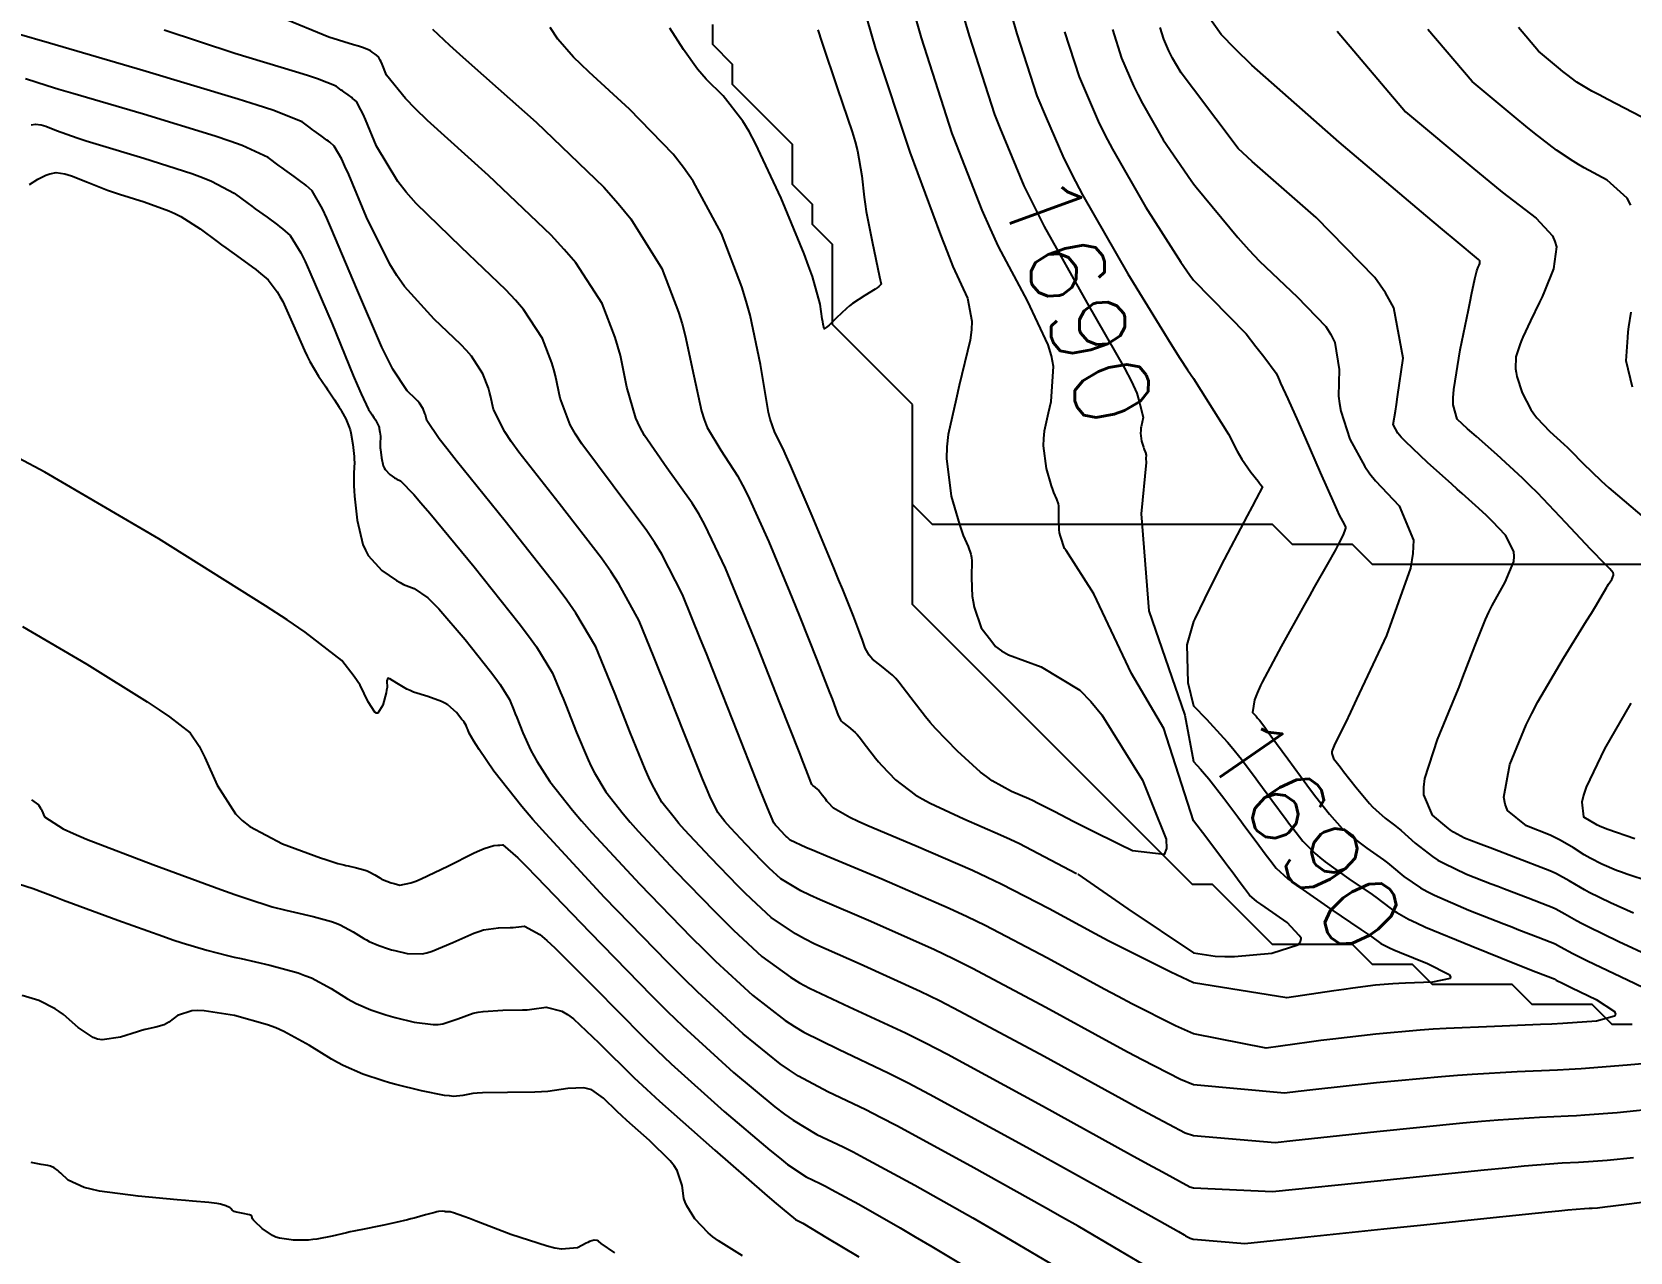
# Model space of a CAD drawing. Header units: metres. Extents: x 837475 to 838479, y 1189012 to 1191015.
# Drawn here: x 837941.9 to 838021.8, y 1190138.7 to 1190199.7 of the extents above; entities that cross this region are included whole.
import ezdxf

# ---------------------------------------------------------------- set-up
doc = ezdxf.new("R2010")
doc.units = ezdxf.units.M
doc.header["$LTSCALE"] = 0.3
for name, color, linetype in [('COTAS 10', 1, 'Continuous'), ('COTAS INT', 252, 'Continuous'), ('DRENAJE', 5, 'Continuous')]:
    doc.layers.add(name, color=color, linetype=linetype)
doc.styles.get("Standard").update_dxf_attribs({"font": 'simplex.shx'})

msp = doc.modelspace()

# ---------------------------------------------------------------- linework, layer by layer
at = {"layer": 'COTAS 10'}
for points in [[(838022.791, 1190157.236), (838021.664, 1190157.606), (838021.397, 1190157.701), (838021.149, 1190157.794), (838020.419, 1190158.102), (838019.835, 1190158.404), (838019.68, 1190158.493), (838019.529, 1190158.583), (838019.006, 1190158.928), (838018.338, 1190159.314), (838018.095, 1190159.43), (838017.827, 1190159.551), (838016.647, 1190160.022), (838015.701, 1190160.796), (838015.58, 1190161.108), (838015.52, 1190161.462), (838015.812, 1190163.092), (838016.643, 1190165.066), (838016.923, 1190165.637), (838017.225, 1190166.218), (838018.494, 1190168.406), (838019.66, 1190170.279), (838019.896, 1190170.662), (838020.095, 1190170.987), (838020.5, 1190171.669), (838020.662, 1190171.952), (838020.707, 1190172.025), (838020.752, 1190172.096), (838020.916, 1190172.333), (838021, 1190172.552), (838020.995, 1190172.611), (838020.978, 1190172.67), (838020.815, 1190172.876), (838020.33, 1190173.352), (838020.111, 1190173.581), (838019.854, 1190173.851), (838018.62, 1190175.174), (838017.196, 1190176.666), (838016.82, 1190177.042), (838016.452, 1190177.402), (838015.189, 1190178.569), (838014.143, 1190179.488), (838013.913, 1190179.691), (838013.707, 1190179.872), (838013.177, 1190180.343), (838012.98, 1190181.074), (838012.984, 1190181.419), (838013.014, 1190181.826), (838013.336, 1190183.812), (838013.747, 1190185.81), (838013.833, 1190186.225), (838013.907, 1190186.58), (838014.074, 1190187.363), (838014.152, 1190187.691), (838014.17, 1190187.759), (838014.186, 1190187.817), (838014.23, 1190187.945), (838014.264, 1190188.014), (838014.282, 1190188.056), (838014.315, 1190188.138), (838014.326, 1190188.219), (838014.32, 1190188.24), (838014.311, 1190188.26), (838014.25, 1190188.325), (838013.13, 1190189.263), (838012.453, 1190189.833), (838011.617, 1190190.537), (838007.276, 1190194.201), (838002.92, 1190198.044), (838002.075, 1190198.86), (838001.387, 1190199.57), (838000.205, 1190201.24)], [(837988.421, 1190200.763), (837988.778, 1190199.508), (837990.048, 1190195.574), (837990.319, 1190194.92), (837991.523, 1190192.021), (837992.008, 1190191.006), (837992.527, 1190189.978), (837994.68, 1190186.153), (837996.554, 1190182.896), (837996.897, 1190182.226), (837997.164, 1190181.656), (837997.308, 1190181.119), (837997.49, 1190180.437), (837997.385, 1190179.964), (837997.373, 1190179.912), (837997.359, 1190179.781), (837997.354, 1190179.655), (837997.404, 1190179.251), (837997.495, 1190178.947), (837997.515, 1190178.884), (837997.534, 1190178.83), (837997.587, 1190178.714), (837997.617, 1190178.629), (837997.622, 1190178.596), (837997.625, 1190178.558), (837997.622, 1190178.386), (837997.629, 1190178.18), (837997.381, 1190175.611), (837997.76, 1190170.774), (837999.561, 1190165.558), (838000, 1190163.247), (838000.35, 1190162.86), (838000.553, 1190162.62), (838000.759, 1190162.373), (838001.511, 1190161.415), (838002.223, 1190160.468), (838002.402, 1190160.228), (838002.574, 1190159.997), (838003.13, 1190159.244), (838003.591, 1190158.619), (838003.704, 1190158.469), (838003.809, 1190158.329), (838004.135, 1190157.906), (838004.724, 1190157.376), (838004.996, 1190157.168), (838005.315, 1190156.934), (838006.861, 1190155.867), (838008.374, 1190154.849), (838008.672, 1190154.646), (838008.918, 1190154.477), (838009.371, 1190154.151), (838009.797, 1190153.934), (838010.025, 1190153.834), (838010.301, 1190153.716), (838011.697, 1190153.147), (838012.776, 1190152.588), (838012.852, 1190152.477), (838012.831, 1190152.386), (838011.951, 1190152.213), (838010.594, 1190152.159), (838010.273, 1190152.143), (838009.975, 1190152.125), (838009.094, 1190152.055), (838007.971, 1190151.912), (838007.521, 1190151.849), (838007.01, 1190151.775), (838004.662, 1190151.423), (838000, 1190152.184), (837998.868, 1190152.71), (837996.403, 1190153.939), (837995.738, 1190154.281), (837995.081, 1190154.624), (837992.775, 1190155.868), (837990.385, 1190157.108), (837989.675, 1190157.449), (837988.945, 1190157.788), (837986.136, 1190159.002), (837983.711, 1190160.028), (837983.222, 1190160.249), (837982.813, 1190160.443), (837981.998, 1190160.914), (837981.73, 1190161.192), (837981.667, 1190161.264), (837981.607, 1190161.333), (837981.43, 1190161.565), (837981.285, 1190161.757), (837981.246, 1190161.8), (837981.208, 1190161.84), (837981.074, 1190161.952), (837980.964, 1190162.038), (837980.941, 1190162.061), (837980.921, 1190162.085), (837980.875, 1190162.17), (837980.623, 1190162.829), (837980.473, 1190163.214), (837980.289, 1190163.687), (837979.334, 1190166.128), (837978.196, 1190169), (837977.897, 1190169.745), (837977.604, 1190170.469), (837976.601, 1190172.901), (837975.568, 1190175.063), (837975.255, 1190175.616), (837974.932, 1190176.15), (837973.668, 1190177.913), (837972.547, 1190179.527), (837972.314, 1190179.968), (837972.114, 1190180.405), (837971.67, 1190181.958), (837971.342, 1190183.53), (837971.215, 1190183.979), (837971.073, 1190184.435), (837970.43, 1190186.129), (837969.105, 1190188.165), (837968.532, 1190188.835), (837967.871, 1190189.551), (837964.74, 1190192.523), (837961.701, 1190195.286), (837961.098, 1190195.87), (837960.598, 1190196.376), (837959.652, 1190197.552), (837959.423, 1190198.096), (837959.375, 1190198.204), (837959.334, 1190198.293), (837959.239, 1190198.461), (837959.181, 1190198.51), (837959.163, 1190198.524), (837959.145, 1190198.539), (837959.069, 1190198.594), (837958.982, 1190198.656), (837958.93, 1190198.694), (837958.828, 1190198.771), (837958.445, 1190198.922), (837958.242, 1190198.989), (837957.997, 1190199.067), (837956.761, 1190199.437), (837954.409, 1190200.418)], [(837941.786, 1190192.081), (837942.211, 1190192.355), (837942.604, 1190192.543), (837942.705, 1190192.58), (837942.803, 1190192.612), (837943.132, 1190192.673), (837943.559, 1190192.612), (837943.719, 1190192.567), (837943.897, 1190192.509), (837944.693, 1190192.196), (837945.685, 1190191.805), (837945.987, 1190191.697), (837946.3, 1190191.59), (837947.531, 1190191.206), (837948.756, 1190190.768), (837949.066, 1190190.627), (837949.364, 1190190.477), (837950.332, 1190189.864), (837951.176, 1190189.233), (837951.395, 1190189.072), (837951.607, 1190188.916), (837952.322, 1190188.405), (837952.946, 1190187.948), (837953.102, 1190187.828), (837953.25, 1190187.71), (837953.723, 1190187.307), (837954.177, 1190186.722), (837954.313, 1190186.49), (837954.454, 1190186.228), (837954.998, 1190185.026), (837955.537, 1190183.787), (837955.674, 1190183.502), (837955.805, 1190183.24), (837956.237, 1190182.503), (837956.603, 1190181.969), (837956.693, 1190181.837), (837956.779, 1190181.711), (837957.047, 1190181.31), (837957.278, 1190180.948), (837957.339, 1190180.847), (837957.399, 1190180.745), (837957.606, 1190180.373), (837957.783, 1190179.948), (837957.824, 1190179.813), (837957.861, 1190179.67), (837957.968, 1190179.091), (837958.026, 1190178.49), (837958.033, 1190178.335), (837958.036, 1190178.183), (837958.012, 1190177.673), (837958.005, 1190177.018), (837958.019, 1190176.775), (837958.039, 1190176.505), (837958.169, 1190175.307), (837958.465, 1190174.087), (837958.59, 1190173.803), (837958.734, 1190173.542), (837959.411, 1190172.795), (837960.146, 1190172.292), (837960.326, 1190172.185), (837960.496, 1190172.093), (837961.028, 1190171.879), (837961.703, 1190171.416), (837961.964, 1190171.166), (837962.257, 1190170.864), (837963.581, 1190169.334), (837964.852, 1190167.736), (837965.112, 1190167.391), (837965.331, 1190167.088), (837965.789, 1190166.345), (837966.011, 1190165.804), (837966.082, 1190165.628), (837966.157, 1190165.441), (837966.46, 1190164.673), (837966.868, 1190163.787), (837967.008, 1190163.526), (837967.16, 1190163.258), (837967.81, 1190162.235), (837968.944, 1190160.8), (837969.401, 1190160.273), (837969.92, 1190159.689), (837972.314, 1190157.11), (837974.881, 1190154.467), (837975.509, 1190153.842), (837976.101, 1190153.264), (837977.944, 1190151.562), (837979.584, 1190150.297), (837980.048, 1190149.993), (837980.517, 1190149.71), (837982.248, 1190148.856), (837984.763, 1190147.668), (837985.726, 1190147.174), (837986.804, 1190146.608), (837991.661, 1190143.968), (837996.238, 1190141.43), (837997.139, 1190140.929), (837997.883, 1190140.514), (837999.247, 1190139.746), (837999.538, 1190139.575), (837999.605, 1190139.537), (837999.665, 1190139.503), (837999.834, 1190139.416), (837999.979, 1190139.37), (838000, 1190139.366), (838002.56, 1190139.146), (838005.712, 1190139.478), (838009.514, 1190139.875), (838011.525, 1190140.085), (838014.988, 1190140.445), (838017.728, 1190140.726), (838018.271, 1190140.781), (838018.719, 1190140.825), (838019.556, 1190140.899), (838019.79, 1190140.909), (838019.859, 1190140.913), (838019.929, 1190140.918), (838020.195, 1190140.938), (838020.568, 1190140.975), (838020.705, 1190140.991), (838020.856, 1190141.009), (838021.526, 1190141.093), (838023.359, 1190141.325)], [(837977.44, 1190138.531), (837976.241, 1190139.282), (837975.97, 1190139.484), (837975.724, 1190139.682), (837975.055, 1190140.373), (837974.655, 1190141.039), (837974.58, 1190141.221), (837974.519, 1190141.403), (837974.425, 1190142.053), (837974.179, 1190142.789), (837974.022, 1190143.025), (837973.826, 1190143.275), (837972.8, 1190144.294), (837971.67, 1190145.294), (837971.409, 1190145.532), (837971.171, 1190145.754), (837970.499, 1190146.415), (837969.906, 1190146.823), (837969.717, 1190146.886), (837969.517, 1190146.926), (837968.708, 1190146.891), (837967.71, 1190146.751), (837967.391, 1190146.726), (837967.055, 1190146.707), (837965.688, 1190146.689), (837964.444, 1190146.679), (837964.184, 1190146.666), (837963.962, 1190146.649), (837963.466, 1190146.548), (837962.994, 1190146.503), (837962.786, 1190146.521), (837962.545, 1190146.552), (837961.396, 1190146.774), (837960.113, 1190147.091), (837959.787, 1190147.181), (837959.474, 1190147.273), (837958.452, 1190147.615), (837957.472, 1190148.049), (837957.186, 1190148.198), (837956.894, 1190148.36), (837955.785, 1190149.052), (837954.512, 1190149.752), (837954.116, 1190149.92), (837953.7, 1190150.076), (837952.043, 1190150.545), (837950.524, 1190150.784), (837950.195, 1190150.795), (837949.907, 1190150.782), (837949.198, 1190150.538), (837948.758, 1190150.205), (837948.638, 1190150.137), (837948.52, 1190150.079), (837948.101, 1190149.954), (837947.581, 1190149.843), (837947.399, 1190149.793), (837947.2, 1190149.735), (837946.342, 1190149.456), (837945.429, 1190149.33), (837945.195, 1190149.367), (837944.969, 1190149.437), (837944.219, 1190149.95), (837943.493, 1190150.592), (837943.283, 1190150.742), (837943.068, 1190150.881), (837942.256, 1190151.286), (837941.417, 1190151.545)]]:
    msp.add_lwpolyline(points, dxfattribs=at)
at = {"layer": 'COTAS INT'}
msp.add_line((837988.913, 1190171.93), (837988.913, 1190171.928), dxfattribs=at)
for points in [[(837990.884, 1190200.601), (837991.165, 1190199.613), (837992.166, 1190196.516), (837992.651, 1190195.386), (837993.465, 1190193.49), (837993.934, 1190192.548), (837994.451, 1190191.559), (837996.714, 1190187.611), (837998.412, 1190184.847), (837998.865, 1190184.11), (837999.311, 1190183.404), (837999.692, 1190182.812), (838000, 1190182.376), (838001.75, 1190179.602), (838002.175, 1190178.758), (838002.295, 1190178.548), (838002.416, 1190178.347), (838002.864, 1190177.708), (838003.23, 1190177.247), (838003.3, 1190177.159), (838003.356, 1190177.088), (838003.446, 1190176.975), (838003.129, 1190176.368), (838002.929, 1190175.986), (838002.68, 1190175.511), (838001.374, 1190173.022), (838000.556, 1190171.369), (838000.059, 1190170.367), (838000, 1190170.233), (837999.658, 1190169.071), (837999.708, 1190167.185), (838000, 1190166.027), (838000.641, 1190165.355), (838001.5, 1190164.431), (838001.7, 1190164.207), (838001.883, 1190163.998), (838002.406, 1190163.358), (838002.89, 1190162.709), (838003.05, 1190162.495), (838003.22, 1190162.264), (838003.924, 1190161.305), (838004.632, 1190160.346), (838004.805, 1190160.116), (838004.966, 1190159.901), (838005.465, 1190159.253), (838006.081, 1190158.634), (838006.316, 1190158.436), (838006.58, 1190158.228), (838007.767, 1190157.383), (838008.935, 1190156.586), (838009.186, 1190156.407), (838009.407, 1190156.247), (838009.943, 1190155.82), (838010.175, 1190155.688), (838010.751, 1190155.357), (838011.143, 1190155.174), (838011.607, 1190154.967), (838013.891, 1190154.02), (838016.159, 1190153.115), (838016.613, 1190152.935), (838016.993, 1190152.784), (838017.737, 1190152.492), (838017.954, 1190152.408), (838018.001, 1190152.388), (838018.042, 1190152.37), (838018.141, 1190152.316), (838018.485, 1190152.139), (838018.68, 1190152.044), (838018.919, 1190151.928), (838020.14, 1190151.341), (838021.056, 1190150.738), (838021.103, 1190150.612), (838021.059, 1190150.504), (838020.152, 1190150.262), (838018.462, 1190150.146), (838017.924, 1190150.117), (838017.357, 1190150.09), (838015.058, 1190150.001), (838012.63, 1190149.893), (838011.981, 1190149.853), (838011.342, 1190149.809), (838009.12, 1190149.613), (838006.968, 1190149.369), (838006.373, 1190149.294), (838005.779, 1190149.216), (838003.637, 1190148.91), (838000, 1190149.633), (837999.107, 1190150.028), (837996.915, 1190151.134), (837996.236, 1190151.49), (837995.525, 1190151.868), (837992.693, 1190153.41), (837989.575, 1190155.039), (837988.683, 1190155.472), (837987.778, 1190155.896), (837984.408, 1190157.362), (837981.606, 1190158.521), (837981.06, 1190158.752), (837980.614, 1190158.944), (837979.832, 1190159.312), (837979.682, 1190159.451), (837979.634, 1190159.498), (837979.583, 1190159.549), (837979.373, 1190159.764), (837979.178, 1190159.975), (837979.136, 1190160.022), (837979.099, 1190160.065), (837979.006, 1190160.182), (837978.693, 1190160.93), (837978.517, 1190161.37), (837978.301, 1190161.912), (837977.2, 1190164.712), (837975.952, 1190167.872), (837975.644, 1190168.641), (837975.353, 1190169.363), (837974.439, 1190171.59), (837973.416, 1190173.595), (837973.057, 1190174.178), (837972.665, 1190174.773), (837970.973, 1190177.024), (837969.407, 1190179.113), (837969.095, 1190179.605), (837968.834, 1190180.061), (837968.331, 1190181.397), (837968.097, 1190182.52), (837968.006, 1190182.841), (837967.905, 1190183.166), (837967.446, 1190184.376), (837966.5, 1190185.829), (837966.091, 1190186.307), (837965.619, 1190186.818), (837963.384, 1190188.94), (837961.122, 1190191.138), (837960.633, 1190191.698), (837960.204, 1190192.236), (837959.148, 1190194.004), (837958.587, 1190195.336), (837958.47, 1190195.6), (837958.368, 1190195.819), (837958.136, 1190196.23), (837957.995, 1190196.35), (837957.951, 1190196.385), (837957.905, 1190196.421), (837957.719, 1190196.556), (837957.507, 1190196.708), (837957.444, 1190196.754), (837957.379, 1190196.802), (837957.128, 1190196.989), (837956.192, 1190197.361), (837955.695, 1190197.525), (837955.095, 1190197.715), (837952.067, 1190198.622), (837948.527, 1190199.8)], [(837983.658, 1190200.362), (837984.104, 1190198.854), (837985.814, 1190193.691), (837987.345, 1190189.566), (837987.678, 1190188.712), (837987.971, 1190187.983), (837988.7, 1190186.391), (837988.922, 1190185.252), (837988.896, 1190184.808), (837988.831, 1190184.308), (837988.28, 1190182.04), (837988.127, 1190181.358), (837987.732, 1190179.591), (837987.669, 1190178.976), (837987.644, 1190178.39), (837987.875, 1190176.504), (837988.3, 1190175.082), (837988.398, 1190174.788), (837988.486, 1190174.538), (837988.733, 1190173.994), (837988.872, 1190173.6), (837988.894, 1190173.444), (837988.907, 1190173.268), (837988.894, 1190172.462), (837988.913, 1190171.928), (837988.929, 1190171.503), (837988.974, 1190171.23), (837989.034, 1190170.953), (837989.375, 1190169.926), (837989.91, 1190169.237), (837989.911, 1190169.236), (837990.103, 1190168.988), (837990.406, 1190168.768), (837990.753, 1190168.565), (837992.375, 1190167.972), (837994.315, 1190166.809), (837994.863, 1190166.247), (837995.416, 1190165.579), (837997.452, 1190162.301), (837997.949, 1190161.059), (837998.633, 1190159.351), (837998.647, 1190158.891), (837998.525, 1190158.585), (837996.956, 1190158.77), (837996.301, 1190159.092), (837994.846, 1190159.806), (837994.384, 1190160.036), (837993.975, 1190160.242), (837993.066, 1190160.717), (837992.938, 1190160.784), (837992.205, 1190161.165), (837991.987, 1190161.269), (837991.763, 1190161.373), (837990.901, 1190161.746), (837989.937, 1190162.278), (837989.648, 1190162.483), (837989.35, 1190162.713), (837988.194, 1190163.75), (837987.096, 1190164.889), (837986.834, 1190165.183), (837986.59, 1190165.467), (837985.863, 1190166.418), (837985.269, 1190167.203), (837985.109, 1190167.383), (837984.952, 1190167.547), (837984.404, 1190168.005), (837983.954, 1190168.357), (837983.859, 1190168.454), (837983.777, 1190168.551), (837983.587, 1190168.9), (837983.432, 1190169.358), (837983.371, 1190169.524), (837983.304, 1190169.706), (837982.996, 1190170.506), (837982.462, 1190171.829), (837982.251, 1190172.342), (837982.013, 1190172.917), (837980.926, 1190175.523), (837979.87, 1190177.999), (837979.651, 1190178.492), (837979.465, 1190178.902), (837979.057, 1190179.689), (837978.827, 1190180.357), (837978.752, 1190180.692), (837978.673, 1190181.092), (837978.348, 1190183.078), (837977.832, 1190185.55), (837977.633, 1190186.256), (837977.41, 1190186.972), (837976.399, 1190189.637), (837974.982, 1190192.249), (837974.502, 1190192.932), (837973.985, 1190193.597), (837971.802, 1190195.854), (837969.774, 1190197.692), (837969.354, 1190198.093), (837968.997, 1190198.447), (837968.219, 1190199.338), (837967.831, 1190199.936)], [(837994.219, 1190157.602), (837994.22, 1190157.602), (837996.717, 1190155.883), (838000, 1190153.682), (838001.087, 1190153.518), (838001.559, 1190153.498), (838002.045, 1190153.498), (838003.913, 1190153.665), (838005.222, 1190154.082), (838005.355, 1190154.239), (838005.385, 1190154.387), (838005.39, 1190154.414), (838005.283, 1190154.535), (838004.691, 1190155.196), (838003.582, 1190155.953), (838003.36, 1190156.112), (838003.173, 1190156.249), (838002.804, 1190156.559), (838002.652, 1190156.756), (838002.603, 1190156.821), (838002.551, 1190156.891), (838002.335, 1190157.183), (838001.928, 1190157.73), (838001.755, 1190157.961), (838001.556, 1190158.227), (838000.617, 1190159.472), (838000, 1190160.274), (837998.509, 1190164.888), (837996.907, 1190167.644), (837995.011, 1190171.628), (837993.632, 1190173.779), (837993.55, 1190173.884), (837993.343, 1190174.508), (837993.306, 1190174.676), (837993.279, 1190174.842), (837993.258, 1190175.424), (837993.266, 1190175.913), (837993.258, 1190176.02), (837993.245, 1190176.115), (837993.16, 1190176.354), (837993.01, 1190176.684), (837992.957, 1190176.836), (837992.898, 1190177.015), (837992.64, 1190177.878), (837992.499, 1190179.023), (837992.514, 1190179.379), (837992.552, 1190179.751), (837992.555, 1190179.762), (837992.756, 1190180.661), (837992.885, 1190181.239), (837992.997, 1190182.982), (837992.896, 1190183.517), (837992.738, 1190184.074), (837991.69, 1190186.272), (837990.249, 1190188.98), (837989.843, 1190189.859), (837989.434, 1190190.793), (837988, 1190194.456), (837987.931, 1190194.633), (837986.39, 1190199.404), (837985.957, 1190200.925)], [(838023.957, 1190148.265), (838021.679, 1190148.058), (838019.39, 1190147.886), (838018.787, 1190147.848), (838018.198, 1190147.814), (838016.183, 1190147.725), (838013.931, 1190147.603), (838013.193, 1190147.548), (838012.405, 1190147.483), (838009.147, 1190147.171), (838005.964, 1190146.826), (838005.225, 1190146.74), (838004.547, 1190146.658), (838000, 1190147.08), (837999.346, 1190147.347), (837997.428, 1190148.33), (837996.733, 1190148.7), (837995.968, 1190149.112), (837992.612, 1190150.951), (837988.948, 1190152.895), (837987.988, 1190153.373), (837987.052, 1190153.824), (837983.868, 1190155.236), (837981.334, 1190156.318), (837980.807, 1190156.562), (837980.356, 1190156.782), (837979.36, 1190157.375), (837978.787, 1190157.904), (837978.603, 1190158.084), (837978.407, 1190158.278), (837977.609, 1190159.101), (837976.864, 1190159.903), (837976.702, 1190160.085), (837976.56, 1190160.249), (837976.207, 1190160.696), (837975.81, 1190161.512), (837975.64, 1190161.909), (837975.443, 1190162.381), (837974.515, 1190164.702), (837973.503, 1190167.264), (837973.253, 1190167.887), (837973.017, 1190168.473), (837972.276, 1190170.278), (837971.265, 1190172.127), (837970.859, 1190172.74), (837970.398, 1190173.397), (837968.278, 1190176.136), (837966.267, 1190178.698), (837965.875, 1190179.243), (837965.555, 1190179.718), (837964.992, 1190180.837), (837964.852, 1190181.51), (837964.797, 1190181.702), (837964.737, 1190181.897), (837964.462, 1190182.622), (837963.895, 1190183.492), (837963.65, 1190183.779), (837963.367, 1190184.086), (837962.027, 1190185.357), (837960.543, 1190186.99), (837960.168, 1190187.525), (837959.809, 1190188.096), (837958.645, 1190190.455), (837957.752, 1190192.576), (837957.564, 1190192.997), (837957.402, 1190193.345), (837957.033, 1190193.999), (837956.809, 1190194.19), (837956.739, 1190194.246), (837956.665, 1190194.302), (837956.37, 1190194.518), (837956.032, 1190194.76), (837955.932, 1190194.833), (837955.828, 1190194.91), (837955.429, 1190195.208), (837953.954, 1190195.795), (837953.171, 1190196.053), (837952.227, 1190196.352), (837947.467, 1190197.779), (837942.787, 1190199.144), (837941.175, 1190199.614)], [(837961.945, 1190199.843), (837962.793, 1190199.047), (837963.297, 1190198.594), (837963.917, 1190198.04), (837967.125, 1190195.199), (837970.504, 1190191.948), (837971.231, 1190191.136), (837971.868, 1190190.362), (837973.415, 1190187.883), (837974.241, 1190185.703), (837974.424, 1190185.118), (837974.587, 1190184.54), (837975.009, 1190182.518), (837975.394, 1190180.748), (837975.533, 1190180.33), (837975.687, 1190179.942), (837976.362, 1190178.801), (837977.198, 1190177.526), (837977.453, 1190177.054), (837977.719, 1190176.531), (837978.764, 1190174.212), (837979.808, 1190171.693), (837980.074, 1190171.043), (837980.329, 1190170.415), (837981.165, 1190168.317), (837981.796, 1190166.696), (837981.922, 1190166.369), (837982.027, 1190166.093), (837982.231, 1190165.535), (837982.349, 1190165.318), (837982.4, 1190165.258), (837982.459, 1190165.197), (837982.739, 1190164.979), (837983.08, 1190164.694), (837983.178, 1190164.592), (837983.277, 1190164.48), (837983.646, 1190163.992), (837984.099, 1190163.4), (837984.25, 1190163.223), (837984.413, 1190163.041), (837985.096, 1190162.332), (837986.081, 1190161.578), (837986.435, 1190161.366), (837986.824, 1190161.153), (837988.519, 1190160.374), (837990.354, 1190159.581), (837990.831, 1190159.359), (837991.295, 1190159.137), (837992.856, 1190158.326), (837994.141, 1190157.643)], [(837981.22, 1190199.804), (837981.408, 1190199.2), (837982.205, 1190196.865), (837982.932, 1190194.705), (837983.075, 1190194.211), (837983.193, 1190193.762), (837983.412, 1190192.519), (837983.524, 1190191.44), (837983.575, 1190191.094), (837983.635, 1190190.728), (837983.924, 1190189.238), (837984.303, 1190187.459), (837984.381, 1190187.096), (837984.263, 1190186.976), (837984.184, 1190186.92), (837984.086, 1190186.854), (837983.566, 1190186.533), (837982.953, 1190186.129), (837982.797, 1190186.01), (837982.646, 1190185.888), (837982.148, 1190185.423), (837981.772, 1190185.044), (837981.698, 1190184.976), (837981.637, 1190184.925), (837981.527, 1190184.872), (837981.48, 1190185.092), (837981.46, 1190185.213), (837981.436, 1190185.36), (837981.322, 1190186.107), (837980.943, 1190187.474), (837980.751, 1190188.012), (837980.522, 1190188.62), (837979.383, 1190191.39), (837978.096, 1190194.136), (837977.774, 1190194.728), (837977.466, 1190195.246), (837976.478, 1190196.51), (837975.631, 1190197.344), (837975.412, 1190197.592), (837975.2, 1190197.848), (837974.493, 1190198.832), (837973.809, 1190199.887)], [(837993.553, 1190199.718), (837994.283, 1190197.458), (837995.231, 1190195.25), (837995.573, 1190194.562), (837995.951, 1190193.841), (837997.602, 1190190.959), (837999.372, 1190188.191), (837999.824, 1190187.541), (838000, 1190187.299), (838002.639, 1190184.61), (838003.124, 1190183.983), (838003.515, 1190183.476), (838004.139, 1190182.653), (838004.232, 1190182.434), (838004.288, 1190182.309), (838004.357, 1190182.156), (838004.716, 1190181.37), (838005.235, 1190180.215), (838005.406, 1190179.83), (838005.588, 1190179.415), (838006.341, 1190177.681), (838007.028, 1190176.118), (838007.168, 1190175.811), (838007.287, 1190175.559), (838007.537, 1190175.103), (838007.596, 1190174.961), (838007.594, 1190174.906), (838007.584, 1190174.845), (838007.485, 1190174.568), (838007.27, 1190174.145), (838007.188, 1190173.993), (838007.095, 1190173.824), (838006.678, 1190173.087), (838006.032, 1190171.948), (838005.795, 1190171.526), (838005.532, 1190171.059), (838004.376, 1190168.989), (838003.44, 1190167.206), (838003.354, 1190167.042), (838003.177, 1190166.651), (838003.046, 1190166.326), (838002.953, 1190165.688), (838003.131, 1190165.498), (838003.171, 1190165.454), (838003.207, 1190165.414), (838003.3, 1190165.301), (838003.558, 1190164.951), (838003.697, 1190164.761), (838003.865, 1190164.531), (838004.719, 1190163.366), (838005.673, 1190162.073), (838005.905, 1190161.763), (838006.124, 1190161.474), (838006.796, 1190160.601), (838007.438, 1190159.891), (838007.637, 1190159.704), (838007.845, 1190159.522), (838008.673, 1190158.9), (838009.496, 1190158.322), (838009.699, 1190158.17), (838009.7, 1190158.168), (838009.895, 1190158.016), (838010.514, 1190157.489), (838011.351, 1190156.922), (838011.683, 1190156.745), (838012.058, 1190156.559), (838013.775, 1190155.817), (838015.522, 1190155.123), (838015.916, 1190154.968), (838016.271, 1190154.829), (838017.233, 1190154.461), (838017.836, 1190154.226), (838017.966, 1190154.17), (838018.08, 1190154.119), (838018.357, 1190153.969), (838018.974, 1190153.642), (838019.301, 1190153.479), (838019.697, 1190153.284), (838021.694, 1190152.321), (838023.693, 1190151.37)], [(837995.941, 1190199.822), (837996.4, 1190198.399), (837996.997, 1190197.009), (837997.213, 1190196.576), (837997.45, 1190196.122), (837998.49, 1190194.308), (837999.88, 1190192.272), (838000, 1190192.116)], [(838021.997, 1190155.652), (838020.844, 1190156.175), (838019.789, 1190156.698), (838019.554, 1190156.821), (838019.344, 1190156.936), (838018.79, 1190157.275), (838018.158, 1190157.617), (838017.898, 1190157.734), (838017.601, 1190157.861), (838016.224, 1190158.398), (838014.829, 1190158.918), (838014.521, 1190159.034), (838014.248, 1190159.137), (838013.543, 1190159.409), (838013.006, 1190159.703), (838012.837, 1190159.819), (838012.66, 1190159.952), (838011.949, 1190160.558), (838011.52, 1190161.569), (838011.521, 1190161.957), (838011.574, 1190162.391), (838012.196, 1190164.348), (838013.067, 1190166.438), (838013.276, 1190166.957), (838013.472, 1190167.449), (838014.065, 1190169.011), (838014.606, 1190170.346), (838014.769, 1190170.696), (838014.937, 1190171.037), (838015.591, 1190172.198), (838016.012, 1190173.231), (838016.034, 1190173.492), (838016.014, 1190173.742), (838015.599, 1190174.553), (838014.954, 1190175.232), (838014.789, 1190175.398), (838014.629, 1190175.555), (838014.103, 1190176.044), (838013.438, 1190176.633), (838013.191, 1190176.852), (838012.918, 1190177.096), (838011.703, 1190178.182), (838010.594, 1190179.233), (838010.387, 1190179.455), (838010.223, 1190179.647), (838009.991, 1190180.09), (838010.097, 1190180.75), (838010.146, 1190181.078), (838010.203, 1190181.469), (838010.48, 1190183.408), (838010.016, 1190185.916), (838009.606, 1190186.666), (838009.074, 1190187.44), (838006.136, 1190190.435), (838002.934, 1190193.228), (838002.235, 1190193.874), (838000, 1190196.852), (837999.378, 1190197.656), (837998.95, 1190198.403), (837998.852, 1190198.59), (837998.764, 1190198.768), (837998.518, 1190199.341), (837998.329, 1190199.927)], [(838007.189, 1190199.743), (838010.603, 1190195.717), (838014.019, 1190192.86), (838014.769, 1190192.245), (838015.434, 1190191.705), (838017.127, 1190190.392), (838017.954, 1190189.508), (838018.073, 1190189.239), (838018.145, 1190188.959), (838018.007, 1190187.863), (838017.557, 1190186.756), (838017.432, 1190186.469), (838017.308, 1190186.192), (838016.857, 1190185.262), (838016.47, 1190184.457), (838016.386, 1190184.257), (838016.312, 1190184.068), (838016.126, 1190183.469), (838016.101, 1190182.869), (838016.127, 1190182.679), (838016.168, 1190182.479), (838016.436, 1190181.668), (838016.869, 1190180.837), (838017.014, 1190180.624), (838017.17, 1190180.419), (838017.822, 1190179.737), (838018.514, 1190179.107), (838018.695, 1190178.934), (838018.871, 1190178.762), (838019.469, 1190178.144), (838020.387, 1190177.265), (838020.765, 1190176.927), (838021.197, 1190176.549), (838023.204, 1190174.846)], [(838021.866, 1190191.054), (838021.685, 1190191.396), (838020.691, 1190192.299), (838019.534, 1190192.919), (838019.25, 1190193.083), (838018.982, 1190193.243), (838018.144, 1190193.793), (838017.05, 1190194.642), (838016.621, 1190194.99), (838016.136, 1190195.388), (838013.929, 1190197.233), (838011.724, 1190199.834)], [(838022.802, 1190195.247), (838020.711, 1190196.328), (838020.283, 1190196.555), (838019.922, 1190196.751), (838019.161, 1190197.194), (838018.667, 1190197.578), (838018.472, 1190197.735), (838018.253, 1190197.915), (838017.256, 1190198.749), (838016.259, 1190199.925)], [(838023.442, 1190145.914), (838021.184, 1190145.685), (838019.569, 1190145.563), (838019.144, 1190145.536), (838018.729, 1190145.512), (838017.307, 1190145.45), (838015.233, 1190145.313), (838014.406, 1190145.242), (838013.469, 1190145.157), (838009.173, 1190144.73), (838004.961, 1190144.283), (838004.077, 1190144.186), (838000, 1190144.523), (837999.584, 1190144.666), (837997.941, 1190145.526), (837997.231, 1190145.909), (837996.411, 1190146.356), (837992.531, 1190148.493), (837988.32, 1190150.751), (837987.293, 1190151.274), (837986.325, 1190151.752), (837983.328, 1190153.109), (837981.062, 1190154.115), (837980.554, 1190154.373), (837980.099, 1190154.62), (837978.888, 1190155.437), (837977.892, 1190156.357), (837977.571, 1190156.67), (837977.232, 1190157.008), (837975.844, 1190158.437), (837974.549, 1190159.832), (837974.268, 1190160.147), (837974.021, 1190160.433), (837973.408, 1190161.209), (837972.927, 1190162.094), (837972.762, 1190162.448), (837972.585, 1190162.849), (837971.83, 1190164.692), (837971.054, 1190166.656), (837970.863, 1190167.134), (837970.682, 1190167.583), (837970.114, 1190168.967), (837969.114, 1190170.659), (837968.661, 1190171.302), (837968.132, 1190172.021), (837965.584, 1190175.248), (837963.127, 1190178.283), (837962.656, 1190178.881), (837962.275, 1190179.374), (837961.653, 1190180.277), (837961.606, 1190180.5), (837961.588, 1190180.564), (837961.568, 1190180.628), (837961.477, 1190180.868), (837961.29, 1190181.156), (837961.208, 1190181.251), (837961.115, 1190181.353), (837960.671, 1190181.774), (837959.963, 1190182.843), (837959.703, 1190183.353), (837959.415, 1190183.956), (837958.141, 1190186.907), (837956.916, 1190189.817), (837956.658, 1190190.393), (837956.436, 1190190.871), (837955.93, 1190191.769), (837955.623, 1190192.03), (837955.526, 1190192.106), (837955.425, 1190192.184), (837955.021, 1190192.48), (837954.557, 1190192.812), (837954.42, 1190192.913), (837954.278, 1190193.017), (837953.73, 1190193.427), (837952.424, 1190194.022), (837951.803, 1190194.244), (837951.07, 1190194.491), (837947.488, 1190195.588), (837943.958, 1190196.626), (837943.258, 1190196.835), (837942.678, 1190197.011), (837941.585, 1190197.364)], [(837941.875, 1190195.058), (837942.095, 1190195.099), (837942.38, 1190195.058), (837942.487, 1190195.028), (837942.607, 1190194.989), (837943.139, 1190194.78), (837944.182, 1190194.408), (837944.623, 1190194.266), (837945.129, 1190194.108), (837947.51, 1190193.397), (837949.913, 1190192.63), (837950.435, 1190192.436), (837950.894, 1190192.25), (837952.031, 1190191.645), (837952.727, 1190191.125), (837952.907, 1190190.992), (837953.082, 1190190.864), (837953.671, 1190190.442), (837954.186, 1190190.066), (837954.314, 1190189.967), (837954.436, 1190189.87), (837954.827, 1190189.538), (837955.361, 1190188.665), (837955.574, 1190188.227), (837955.815, 1190187.705), (837956.921, 1190185.109), (837957.984, 1190182.538), (837958.198, 1190182.031), (837958.378, 1190181.612), (837958.737, 1190180.84), (837958.86, 1190180.661), (837958.89, 1190180.616), (837958.919, 1190180.574), (837959.009, 1190180.439), (837959.086, 1190180.318), (837959.107, 1190180.284), (837959.127, 1190180.25), (837959.197, 1190180.125), (837959.256, 1190179.983), (837959.27, 1190179.937), (837959.282, 1190179.889), (837959.318, 1190179.695), (837959.338, 1190179.493), (837959.34, 1190179.441), (837959.341, 1190179.39), (837959.333, 1190179.219), (837959.331, 1190178.999), (837959.335, 1190178.918), (837959.342, 1190178.827), (837959.386, 1190178.425), (837959.485, 1190178.016), (837959.527, 1190177.921), (837959.575, 1190177.833), (837959.803, 1190177.582), (837960.049, 1190177.414), (837960.109, 1190177.378), (837960.167, 1190177.347), (837960.345, 1190177.275), (837961.005, 1190176.591), (837961.365, 1190176.173), (837961.803, 1190175.657), (837964.025, 1190172.971), (837966.286, 1190170.13), (837966.747, 1190169.516), (837967.137, 1190168.978), (837967.951, 1190167.656), (837968.346, 1190166.694), (837968.472, 1190166.381), (837968.605, 1190166.049), (837969.145, 1190164.682), (837969.726, 1190163.318), (837969.885, 1190162.987), (837970.044, 1190162.676), (837970.609, 1190161.722), (837971.482, 1190160.616), (837971.835, 1190160.21), (837972.235, 1190159.76), (837974.079, 1190157.774), (837976.056, 1190155.737), (837976.54, 1190155.256), (837976.997, 1190154.811), (837978.416, 1190153.5), (837979.841, 1190152.459), (837980.301, 1190152.183), (837980.789, 1190151.913), (837982.788, 1190150.983), (837985.598, 1190149.68), (837986.598, 1190149.175), (837987.693, 1190148.607), (837992.449, 1190146.035), (837996.854, 1190143.6), (837997.729, 1190143.119), (837998.454, 1190142.722), (837999.823, 1190141.984), (838000, 1190141.928), (838003.958, 1190141.74), (838009.2, 1190142.288), (838014.532, 1190142.831), (838015.618, 1190142.937), (838016.534, 1190143.023), (838018.431, 1190143.174), (838019.259, 1190143.211), (838019.502, 1190143.225), (838019.749, 1190143.24), (838020.69, 1190143.311), (838022.005, 1190143.445)], [(838000, 1190192.115), (838000.136, 1190191.939), (838002.208, 1190189.434), (838002.76, 1190188.823), (838003.303, 1190188.249), (838005.187, 1190186.473), (838006.617, 1190184.978), (838006.874, 1190184.58), (838007.071, 1190184.189), (838007.279, 1190182.832), (838007.249, 1190181.502), (838007.296, 1190181.127), (838007.366, 1190180.749), (838007.819, 1190179.358), (838008.567, 1190177.99), (838008.823, 1190177.626), (838009.101, 1190177.268), (838010.284, 1190176.027), (838010.993, 1190174.303), (838010.971, 1190173.64), (838010.856, 1190172.896), (838009.654, 1190169.54), (838008.153, 1190166.348), (838007.848, 1190165.708), (838007.592, 1190165.174), (838007.07, 1190164.123), (838006.933, 1190163.792), (838006.919, 1190163.711), (838006.917, 1190163.635), (838006.998, 1190163.398), (838007.264, 1190163.049), (838007.377, 1190162.903), (838007.508, 1190162.735), (838008.127, 1190161.948), (838008.795, 1190161.148), (838008.957, 1190160.972), (838009.11, 1190160.816), (838009.579, 1190160.416), (838010.057, 1190160.058), (838010.215, 1190159.928), (838010.383, 1190159.785), (838011.086, 1190159.158), (838011.952, 1190158.487), (838012.224, 1190158.316), (838012.51, 1190158.152), (838013.659, 1190157.613), (838014.885, 1190157.13), (838015.219, 1190157.001), (838015.55, 1190156.873), (838016.728, 1190156.429), (838017.719, 1190156.043), (838017.932, 1190155.952), (838018.119, 1190155.868), (838018.574, 1190155.622), (838019.159, 1190155.289), (838019.428, 1190155.15), (838019.743, 1190154.991), (838021.269, 1190154.248), (838022.845, 1190153.511)], [(838021.953, 1190181.951), (838021.642, 1190183.266), (838021.715, 1190184.436), (838021.74, 1190184.71), (838021.767, 1190184.963), (838021.882, 1190185.696)], [(837997.761, 1190137.938), (837996.35, 1190138.769), (837994.227, 1190140.007), (837993.455, 1190140.446), (837992.603, 1190140.927), (837988.861, 1190143.015), (837985.17, 1190145.022), (837984.351, 1190145.452), (837983.619, 1190145.827), (837981.709, 1190146.73), (837980.245, 1190147.507), (837979.795, 1190147.804), (837979.326, 1190148.135), (837977.472, 1190149.625), (837975.206, 1190151.717), (837974.478, 1190152.428), (837973.705, 1190153.196), (837970.549, 1190156.447), (837967.606, 1190159.617), (837966.967, 1190160.335), (837966.405, 1190160.984), (837965.011, 1190162.749), (837964.277, 1190163.841), (837964.131, 1190164.065), (837964.009, 1190164.256), (837963.775, 1190164.663), (837963.708, 1190164.833), (837963.691, 1190164.875), (837963.676, 1190164.914), (837963.626, 1190165.034), (837963.525, 1190165.199), (837963.476, 1190165.266), (837963.419, 1190165.342), (837963.137, 1190165.697), (837962.711, 1190166.07), (837962.563, 1190166.159), (837962.402, 1190166.241), (837961.711, 1190166.484), (837961, 1190166.71), (837960.827, 1190166.781), (837960.663, 1190166.857), (837960.156, 1190167.161), (837959.812, 1190167.377), (837959.751, 1190167.397), (837959.706, 1190167.4), (837959.666, 1190167.266), (837959.669, 1190166.931), (837959.651, 1190166.807), (837959.624, 1190166.67), (837959.459, 1190166.061), (837959.214, 1190165.663), (837959.138, 1190165.658), (837959.057, 1190165.699), (837958.735, 1190166.228), (837958.32, 1190167.048), (837958.182, 1190167.272), (837958.033, 1190167.496), (837957.408, 1190168.293), (837955.584, 1190169.707), (837954.679, 1190170.319), (837953.601, 1190171.026), (837948.262, 1190174.376), (837942.555, 1190177.702), (837941.244, 1190178.394)], [(837941.441, 1190169.989), (837944.662, 1190168.112), (837947.675, 1190166.222), (837948.283, 1190165.823), (837948.794, 1190165.477), (837949.823, 1190164.68), (837950.269, 1190164.006), (837950.413, 1190163.739), (837950.564, 1190163.437), (837951.184, 1190162.055), (837952.096, 1190160.625), (837952.432, 1190160.293), (837952.804, 1190159.988), (837954.451, 1190159.117), (837956.019, 1190158.547), (837956.341, 1190158.433), (837956.616, 1190158.336), (837957.204, 1190158.144), (837957.515, 1190158.067), (837957.614, 1190158.044), (837957.719, 1190158.019), (837958.146, 1190157.923), (837958.57, 1190157.806), (837958.673, 1190157.769), (837958.769, 1190157.73), (837959.065, 1190157.572), (837959.311, 1190157.418), (837959.376, 1190157.382), (837959.439, 1190157.349), (837959.657, 1190157.253), (837959.883, 1190157.177), (837959.953, 1190157.157), (837960.025, 1190157.137), (837960.31, 1190157.067), (837960.863, 1190157.171), (837961.105, 1190157.26), (837961.385, 1190157.376), (837962.717, 1190158.016), (837964.032, 1190158.668), (837964.302, 1190158.792), (837964.531, 1190158.892), (837965.015, 1190159.048), (837965.216, 1190159.051), (837965.265, 1190159.054), (837965.312, 1190159.057), (837965.458, 1190159.078), (837966.204, 1190158.423), (837966.629, 1190158.001), (837967.148, 1190157.474), (837969.811, 1190154.702), (837972.91, 1190151.526), (837973.703, 1190150.744), (837974.469, 1190150.005), (837977, 1190147.688), (837979.069, 1190145.973), (837979.542, 1190145.614), (837979.973, 1190145.305), (837981.169, 1190144.604), (837982.476, 1190143.986), (837982.976, 1190143.729), (837983.537, 1190143.435), (837986.061, 1190142.063), (837988.969, 1190140.425), (837989.771, 1190139.964), (837990.572, 1190139.499), (837993.453, 1190137.793)], [(838021.872, 1190166.16), (838020.559, 1190163.88), (838019.639, 1190161.951), (838019.5, 1190161.552), (838019.412, 1190161.212), (838019.509, 1190160.471), (838020.16, 1190160.087), (838020.42, 1190159.971), (838020.715, 1190159.851), (838022.072, 1190159.386)], [(837941.887, 1190161.326), (837942.003, 1190161.248), (837942.238, 1190161.066), (837942.339, 1190160.913), (837942.372, 1190160.852), (837942.407, 1190160.783), (837942.548, 1190160.468), (837943.471, 1190159.88), (837943.999, 1190159.638), (837944.645, 1190159.363), (837947.96, 1190158.085), (837951.362, 1190156.849), (837952.062, 1190156.6), (837952.657, 1190156.391), (837953.934, 1190155.974), (837954.608, 1190155.807), (837954.823, 1190155.756), (837955.051, 1190155.703), (837955.978, 1190155.493), (837956.897, 1190155.24), (837957.12, 1190155.16), (837957.33, 1190155.075), (837957.972, 1190154.732), (837958.505, 1190154.399), (837958.646, 1190154.321), (837958.784, 1190154.249), (837959.255, 1190154.04), (837959.747, 1190153.876), (837959.898, 1190153.832), (837960.054, 1190153.788), (837960.672, 1190153.636), (837961.424, 1190153.631), (837961.665, 1190153.681), (837961.922, 1190153.752), (837962.967, 1190154.193), (837964.009, 1190154.662), (837964.263, 1190154.75), (837964.502, 1190154.821), (837965.24, 1190154.928), (837965.829, 1190154.936), (837965.974, 1190154.945), (837966.111, 1190154.955), (837966.541, 1190155.015), (837967.308, 1190154.591), (837967.658, 1190154.296), (837968.067, 1190153.924), (837970.041, 1190151.94), (837972.472, 1190149.478), (837973.17, 1190148.805), (837973.879, 1190148.136), (837976.528, 1190145.75), (837978.811, 1190143.812), (837979.289, 1190143.424), (837979.7, 1190143.102), (837980.629, 1190142.477), (837981.332, 1190142.145), (837981.602, 1190142.007), (837981.903, 1190141.848), (837983.262, 1190141.11), (837985.335, 1190139.923), (837986.087, 1190139.481), (837986.917, 1190138.992), (837990.556, 1190136.816)], [(837941.238, 1190157.126), (837941.974, 1190156.889), (837943.067, 1190156.474), (837943.497, 1190156.313), (837943.984, 1190156.133), (837946.202, 1190155.315), (837948.457, 1190154.507), (837948.966, 1190154.332), (837949.424, 1190154.179), (837950.664, 1190153.803), (837951.701, 1190153.546), (837952.033, 1190153.468), (837952.384, 1190153.386), (837953.81, 1190153.063), (837955.225, 1190152.674), (837955.568, 1190152.551), (837955.89, 1190152.42), (837956.879, 1190151.892), (837957.7, 1190151.38), (837957.916, 1190151.259), (837958.128, 1190151.149), (837958.853, 1190150.828), (837959.611, 1190150.574), (837959.842, 1190150.506), (837960.083, 1190150.439), (837961.034, 1190150.205), (837961.984, 1190150.092), (837962.226, 1190150.101), (837962.458, 1190150.128), (837963.217, 1190150.371), (837963.985, 1190150.655), (837964.223, 1190150.708), (837964.473, 1190150.75), (837965.464, 1190150.808), (837966.442, 1190150.822), (837966.682, 1190150.835), (837966.91, 1190150.853), (837967.624, 1190150.953), (837968.413, 1190150.758), (837968.687, 1190150.591), (837968.987, 1190150.373), (837970.27, 1190149.177), (837972.035, 1190147.431), (837972.638, 1190146.867), (837973.29, 1190146.267), (837976.056, 1190143.813), (837978.554, 1190141.65), (837979.036, 1190141.235), (837979.428, 1190140.899), (837980.089, 1190140.351), (837980.189, 1190140.304), (837980.227, 1190140.284), (837980.27, 1190140.262), (837980.462, 1190140.157), (837981.701, 1190139.42), (837982.403, 1190138.999), (837983.262, 1190138.484)], [(837971.065, 1190138.68), (837970.38, 1190139.142), (837970.253, 1190139.266), (837970.215, 1190139.288), (837970.176, 1190139.304), (837970.025, 1190139.316), (837969.803, 1190139.242), (837969.719, 1190139.203), (837969.624, 1190139.157), (837969.202, 1190138.927), (837968.395, 1190138.86), (837968.058, 1190138.917), (837967.671, 1190139.007), (837965.865, 1190139.605), (837964.132, 1190140.265), (837963.791, 1190140.394), (837963.51, 1190140.499), (837963, 1190140.686), (837962.884, 1190140.714), (837962.82, 1190140.724), (837962.707, 1190140.732), (837962.597, 1190140.738), (837962.568, 1190140.741), (837962.538, 1190140.744), (837962.436, 1190140.76), (837962.245, 1190140.744), (837962.16, 1190140.727), (837962.062, 1190140.704), (837961.59, 1190140.576), (837961.02, 1190140.417), (837960.86, 1190140.375), (837960.698, 1190140.333), (837960.103, 1190140.191), (837959.507, 1190140.062), (837959.345, 1190140.028), (837959.185, 1190139.996), (837958.614, 1190139.887), (837958.013, 1190139.768), (837957.833, 1190139.729), (837957.647, 1190139.687), (837956.926, 1190139.514), (837956.167, 1190139.366), (837955.957, 1190139.34), (837955.747, 1190139.321), (837954.987, 1190139.308), (837954.285, 1190139.416), (837954.11, 1190139.473), (837953.945, 1190139.542), (837953.419, 1190139.891), (837953.055, 1190140.244), (837952.991, 1190140.316), (837952.944, 1190140.376), (837952.905, 1190140.501), (837952.879, 1190140.554), (837952.839, 1190140.569), (837952.785, 1190140.585), (837952.475, 1190140.644), (837952.147, 1190140.709), (837952.083, 1190140.728), (837952.029, 1190140.747), (837951.929, 1190140.821), (837951.865, 1190140.901), (837951.833, 1190140.924), (837951.796, 1190140.947), (837951.612, 1190141.032), (837951.344, 1190141.11), (837951.255, 1190141.128), (837951.158, 1190141.145), (837950.753, 1190141.193), (837949.939, 1190141.266), (837949.585, 1190141.299), (837949.175, 1190141.337), (837947.23, 1190141.518), (837945.288, 1190141.772), (837944.88, 1190141.856), (837944.528, 1190141.946), (837943.727, 1190142.318), (837943.354, 1190142.663), (837943.272, 1190142.735), (837943.2, 1190142.797), (837943.017, 1190142.937), (837942.844, 1190143.006), (837942.778, 1190143.024), (837942.705, 1190143.041), (837942.374, 1190143.098), (837941.87, 1190143.2)]]:
    msp.add_lwpolyline(points, dxfattribs=at)
at = {"layer": 'DRENAJE'}
msp.add_line((837985.951, 1190171.095), (837985.951, 1190181.091), dxfattribs=at)
for points in [[(837981.953, 1190185.09, 0), (837981.953, 1190189.089, 0), (837980.953, 1190190.088, 0), (837980.953, 1190191.088, 0), (837979.953, 1190192.088, 0), (837979.953, 1190194.087, 0), (837978.954, 1190195.087, 0), (837977.954, 1190196.086, 0), (837976.954, 1190197.086, 0), (837976.954, 1190198.086, 0), (837975.955, 1190199.085, 0), (837975.955, 1190200.085, 0)], [(837985.951, 1190181.091, 0), (837984.952, 1190182.091, 0), (837983.952, 1190183.091, 0), (837982.952, 1190184.09, 0), (837981.953, 1190185.09, 0)], [(838042.215, 1190172.955, 0), (838036.934, 1190174.094, 0), (838028.937, 1190174.094, 0), (838027.937, 1190173.094, 0), (838008.944, 1190173.094, 0), (838007.944, 1190174.094, 0), (838004.945, 1190174.094, 0), (838003.945, 1190175.093, 0), (837986.951, 1190175.093, 0), (837985.951, 1190176.093, 0)], [(838021.939, 1190150.102, 0), (838020.94, 1190150.102, 0), (838019.94, 1190151.102, 0), (838016.941, 1190151.102, 0), (838015.941, 1190152.101, 0), (838011.943, 1190152.101, 0), (838010.943, 1190153.101, 0), (838008.944, 1190153.101, 0), (838007.944, 1190154.101, 0), (838003.945, 1190154.101, 0), (838002.946, 1190155.1, 0), (838000.946, 1190157.1, 0), (837999.947, 1190157.1, 0), (837998.947, 1190158.099, 0), (837997.947, 1190159.099, 0), (837996.948, 1190160.098, 0), (837995.948, 1190161.098, 0), (837994.948, 1190162.098, 0), (837993.949, 1190163.097, 0), (837992.949, 1190164.097, 0), (837991.949, 1190165.097, 0), (837990.95, 1190166.096, 0), (837989.95, 1190167.096, 0), (837988.95, 1190168.096, 0), (837987.951, 1190169.095, 0), (837986.951, 1190170.095, 0), (837985.951, 1190171.095, 0)]]:
    msp.add_polyline3d(points, dxfattribs=at)

# ---------------------------------------------------------------- texts
at = {"layer": 'COTAS 10', "char_height": 3.8, "attachment_point": 7}
for insert, rotation in [((837990.194, 1190191.811), 290.13324), ((838000.302, 1190163.925), 304.7092)]:
    msp.add_mtext('1690', dxfattribs=dict(at, insert=insert, rotation=rotation))

doc.saveas('drawing.dxf')
